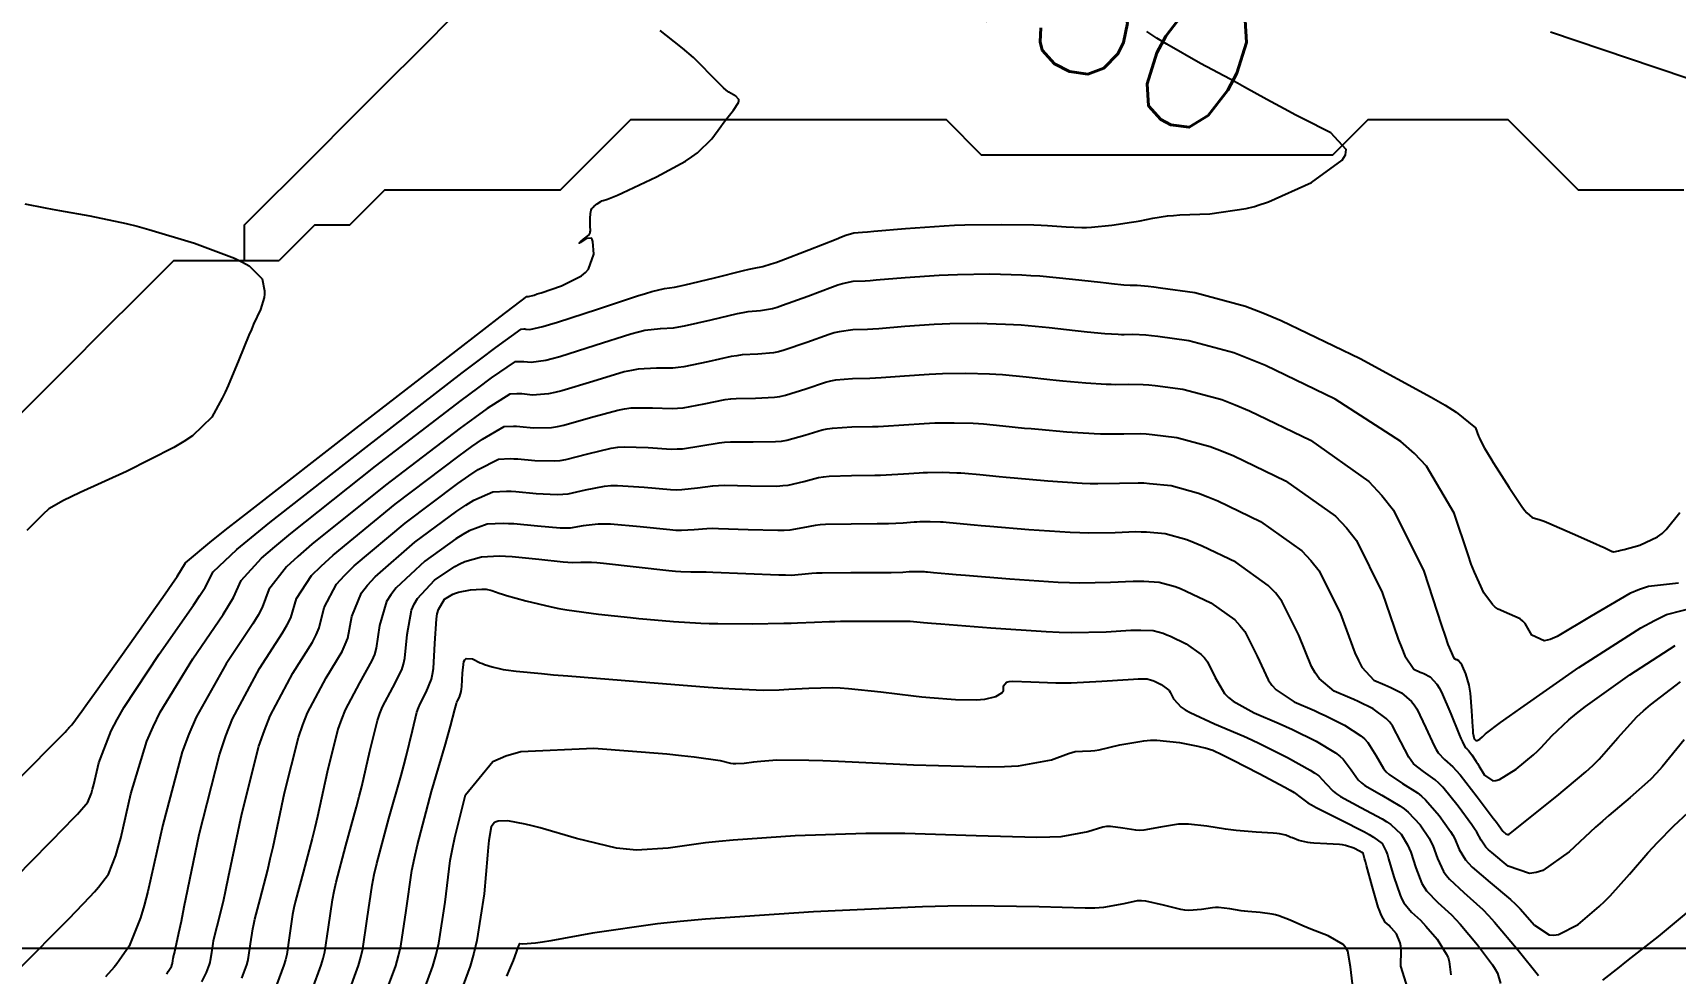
# Model space of a CAD drawing. Header units: metres. Extents: x 837117 to 838477, y 1189012 to 1191015.
# Drawn here: x 837799 to 837845.75, y 1189053.17 to 1189079.94 of the extents above; entities that cross this region are included whole.
import ezdxf

# ---------------------------------------------------------------- set-up
doc = ezdxf.new("R2010")
doc.units = ezdxf.units.M
doc.header["$LTSCALE"] = 0.3
for name, color, linetype in [('COTAS 10', 1, 'Continuous'), ('COTAS INT', 252, 'Continuous'), ('MARCO IMP', 130, 'Continuous')]:
    doc.layers.add(name, color=color, linetype=linetype)
doc.layers.add('DRENAJE', color=5, linetype='Continuous', lineweight=25)
doc.styles.get("Standard").update_dxf_attribs({"font": 'simplex.shx'})

msp = doc.modelspace()

# ---------------------------------------------------------------- linework, layer by layer
at = {"layer": 'COTAS 10'}
for points, elevation in [([(837798.022, 1189055.415), (837798.999, 1189056.4), (837799.926, 1189057.346), (837800.111, 1189057.539), (837800.265, 1189057.702), (837800.562, 1189058.043), (837800.666, 1189058.303), (837800.699, 1189058.416), (837800.734, 1189058.545), (837800.872, 1189059.159), (837801.227, 1189060.077), (837801.398, 1189060.398), (837801.601, 1189060.748), (837802.598, 1189062.256), (837803.567, 1189063.648), (837803.751, 1189063.926), (837803.9, 1189064.157), (837804.136, 1189064.604), (837804.802, 1189065.234), (837805.221, 1189065.58), (837805.743, 1189066.001), (837808.475, 1189068.144), (837811.221, 1189070.261), (837811.75, 1189070.665), (837812.18, 1189070.991), (837812.898, 1189071.512), (837812.977, 1189071.516), (837813.003, 1189071.515), (837813.03, 1189071.513), (837813.145, 1189071.502), (837813.518, 1189071.582), (837813.709, 1189071.637), (837813.937, 1189071.707), (837815.076, 1189072.08), (837816.21, 1189072.454), (837816.435, 1189072.524), (837816.622, 1189072.58), (837816.978, 1189072.662), (837817.261, 1189072.701), (837817.402, 1189072.731), (837817.57, 1189072.769), (837818.404, 1189072.971), (837819.23, 1189073.176), (837819.393, 1189073.215), (837819.529, 1189073.246), (837819.78, 1189073.293), (837820.021, 1189073.364), (837820.149, 1189073.411), (837820.304, 1189073.468), (837821.087, 1189073.771), (837821.866, 1189074.075), (837822.018, 1189074.133), (837822.143, 1189074.18), (837822.366, 1189074.254), (837822.619, 1189074.272), (837822.763, 1189074.284), (837822.94, 1189074.299), (837823.843, 1189074.376), (837824.939, 1189074.452), (837825.237, 1189074.466), (837825.533, 1189074.477), (837826.581, 1189074.491), (837827.491, 1189074.477), (837827.699, 1189074.471), (837827.888, 1189074.463), (837828.413, 1189074.424), (837828.857, 1189074.403), (837828.995, 1189074.406), (837829.14, 1189074.413), (837829.718, 1189074.47), (837830.273, 1189074.551), (837830.404, 1189074.573), (837830.525, 1189074.595), (837830.878, 1189074.671), (837831.303, 1189074.735), (837831.468, 1189074.749), (837831.655, 1189074.761), (837832.501, 1189074.791), (837833.543, 1189074.939), (837833.773, 1189075.004), (837833.837, 1189075.022), (837833.853, 1189075.026), (837834.172, 1189075.133), (837835.403, 1189075.685), (837836.272, 1189076.316), (837836.363, 1189076.473), (837836.389, 1189076.623), (837835.946, 1189077.099), (837835.14, 1189077.504), (837834.938, 1189077.609), (837834.745, 1189077.71), (837834.124, 1189078.049), (837833.493, 1189078.399), (837833.294, 1189078.508), (837833.084, 1189078.622), (837832.237, 1189079.074), (837831.28, 1189079.622), (837831.001, 1189079.796), (837830.715, 1189079.979)], 1650), ([(837804.945, 1189053.031), (837805.086, 1189053.413), (837805.115, 1189053.518), (837805.141, 1189053.624), (837805.199, 1189054.005), (837805.259, 1189054.432), (837805.286, 1189054.566), (837805.318, 1189054.708), (837805.47, 1189055.277), (837805.686, 1189056.117), (837805.758, 1189056.428), (837805.836, 1189056.774), (837806.16, 1189058.308), (837806.561, 1189059.879), (837806.686, 1189060.248), (837806.818, 1189060.588), (837807.346, 1189061.578), (837807.805, 1189062.335), (837807.893, 1189062.529), (837807.963, 1189062.715), (837808.077, 1189063.329), (837808.354, 1189063.999), (837808.528, 1189064.221), (837808.744, 1189064.458), (837809.874, 1189065.444), (837811.069, 1189066.326), (837811.325, 1189066.498), (837811.55, 1189066.638), (837812.092, 1189066.882), (837812.483, 1189066.898), (837812.613, 1189066.895), (837812.751, 1189066.887), (837813.326, 1189066.832), (837813.928, 1189066.8), (837814.084, 1189066.808), (837814.234, 1189066.822), (837814.734, 1189066.934), (837815.275, 1189067.042), (837815.451, 1189067.054), (837815.638, 1189067.058), (837816.406, 1189067.008), (837817.15, 1189066.944), (837817.322, 1189066.939), (837817.478, 1189066.94), (837817.919, 1189066.99), (837818.36, 1189067.052), (837818.517, 1189067.06), (837818.688, 1189067.065), (837819.431, 1189067.048), (837820.175, 1189067.042), (837820.347, 1189067.053), (837820.504, 1189067.069), (837820.949, 1189067.172), (837821.369, 1189067.282), (837821.511, 1189067.302), (837821.664, 1189067.319), (837822.306, 1189067.343), (837822.968, 1189067.348), (837823.133, 1189067.352), (837823.289, 1189067.358), (837823.787, 1189067.388), (837824.226, 1189067.418), (837824.346, 1189067.424), (837824.464, 1189067.428), (837824.884, 1189067.434), (837825.3, 1189067.423), (837825.416, 1189067.416), (837825.532, 1189067.408), (837825.955, 1189067.368), (837826.511, 1189067.311), (837826.711, 1189067.292), (837826.932, 1189067.273), (837827.893, 1189067.191), (837828.871, 1189067.127), (837829.101, 1189067.118), (837829.313, 1189067.112), (837829.934, 1189067.124), (837830.467, 1189067.135), (837830.624, 1189067.129), (837830.785, 1189067.119), (837831.401, 1189067.053), (837832.183, 1189066.84), (837832.449, 1189066.739), (837832.736, 1189066.619), (837833.951, 1189066.032), (837835.125, 1189065.2), (837835.385, 1189064.925), (837835.618, 1189064.63), (837836.226, 1189063.407), (837836.631, 1189062.296), (837836.736, 1189062.073), (837836.837, 1189061.887), (837837.177, 1189061.517), (837837.492, 1189061.383), (837837.577, 1189061.344), (837837.662, 1189061.304), (837837.963, 1189061.156), (837838.25, 1189060.911), (837838.326, 1189060.81), (837838.401, 1189060.695), (837838.657, 1189060.162), (837838.888, 1189059.644), (837838.946, 1189059.538), (837839.002, 1189059.448), (837839.182, 1189059.261), (837839.426, 1189059.05), (837839.521, 1189058.945), (837839.629, 1189058.819), (837840.118, 1189058.198), (837840.576, 1189057.59), (837840.664, 1189057.473), (837840.734, 1189057.378), (837840.849, 1189057.22), (837840.863, 1189057.2), (837840.871, 1189057.192), (837840.88, 1189057.184), (837840.928, 1189057.144), (837840.991, 1189057.122), (837841.01, 1189057.125), (837841.03, 1189057.132), (837841.107, 1189057.186), (837841.354, 1189057.391), (837841.48, 1189057.492), (837841.631, 1189057.613), (837842.387, 1189058.21), (837843.213, 1189058.904), (837843.409, 1189059.087), (837843.59, 1189059.265), (837844.124, 1189059.874), (837844.665, 1189060.471), (837844.851, 1189060.643), (837845.052, 1189060.817), (837845.908, 1189061.467)], 1660), ([(837809.955, 1189052.202), (837810.388, 1189053.377), (837810.479, 1189053.702), (837810.557, 1189054.027), (837810.735, 1189055.199), (837810.883, 1189056.379), (837810.942, 1189056.71), (837811.009, 1189057.041), (837811.317, 1189058.253), (837812.096, 1189059.199), (837812.46, 1189059.364), (837812.889, 1189059.487), (837814.972, 1189059.579), (837817.047, 1189059.414), (837817.469, 1189059.374), (837817.826, 1189059.337), (837818.569, 1189059.224), (837818.863, 1189059.154), (837818.938, 1189059.144), (837819.01, 1189059.139), (837819.245, 1189059.153), (837819.52, 1189059.193), (837819.617, 1189059.202), (837819.724, 1189059.212), (837820.182, 1189059.243), (837821.093, 1189059.24), (837821.484, 1189059.228), (837821.935, 1189059.21), (837824.065, 1189059.107), (837826.204, 1189059.045), (837826.66, 1189059.054), (837827.057, 1189059.074), (837828.001, 1189059.243), (837828.477, 1189059.429), (837828.578, 1189059.461), (837828.667, 1189059.485), (837828.879, 1189059.498), (837829.12, 1189059.5), (837829.227, 1189059.515), (837829.351, 1189059.537), (837829.942, 1189059.673), (837830.63, 1189059.793), (837830.815, 1189059.805), (837830.998, 1189059.808), (837831.637, 1189059.743), (837832.163, 1189059.633), (837832.274, 1189059.608), (837832.37, 1189059.585), (837832.591, 1189059.52), (837832.868, 1189059.388), (837832.999, 1189059.322), (837833.154, 1189059.244), (837833.909, 1189058.858), (837834.645, 1189058.468), (837834.788, 1189058.387), (837834.905, 1189058.318), (837835.106, 1189058.167), (837835.293, 1189058.028), (837835.401, 1189057.967), (837835.533, 1189057.895), (837836.212, 1189057.553), (837836.905, 1189057.199), (837837.046, 1189057.12), (837837.165, 1189057.049), (837837.41, 1189056.861), (837837.524, 1189056.634), (837837.559, 1189056.539), (837837.596, 1189056.429), (837837.745, 1189055.916), (837837.92, 1189055.392), (837837.973, 1189055.277), (837838.029, 1189055.174), (837838.247, 1189054.909), (837838.499, 1189054.679), (837838.576, 1189054.599), (837838.657, 1189054.512), (837838.973, 1189054.138), (837839.238, 1189053.726), (837839.286, 1189053.616), (837839.323, 1189053.507), (837839.364, 1189053.126)], 1670)]:
    msp.add_lwpolyline(points, dxfattribs=dict(at, elevation=elevation))
at = {"layer": 'COTAS INT'}
for points, elevation in [([(837797.868, 1189057.972), (837799.088, 1189059.202), (837799.324, 1189059.44), (837799.517, 1189059.634), (837799.848, 1189059.966), (837799.894, 1189060.011), (837799.92, 1189060.039), (837799.969, 1189060.094), (837800.02, 1189060.152), (837800.034, 1189060.168), (837800.049, 1189060.184), (837800.105, 1189060.242), (837800.394, 1189060.632), (837800.556, 1189060.857), (837800.753, 1189061.132), (837801.763, 1189062.551), (837802.761, 1189063.97), (837802.952, 1189064.246), (837803.105, 1189064.471), (837803.348, 1189064.859), (837804.091, 1189065.48), (837804.56, 1189065.852), (837805.143, 1189066.31), (837808.196, 1189068.684), (837811.251, 1189071.048), (837811.835, 1189071.499), (837812.306, 1189071.862), (837813.06, 1189072.438), (837813.075, 1189072.439), (837813.086, 1189072.439), (837813.109, 1189072.436), (837813.268, 1189072.481), (837813.359, 1189072.51), (837813.471, 1189072.546), (837814.046, 1189072.738), (837814.618, 1189073.023), (837814.728, 1189073.118), (837814.817, 1189073.22), (837814.966, 1189073.645), (837814.941, 1189074), (837814.921, 1189074.057), (837814.896, 1189074.096), (837814.757, 1189074.089), (837814.618, 1189073.993), (837814.593, 1189073.977), (837814.573, 1189073.964), (837814.547, 1189073.953), (837814.574, 1189073.981), (837814.587, 1189073.993), (837814.602, 1189074.006), (837814.678, 1189074.069), (837814.794, 1189074.162), (837814.838, 1189074.198), (837814.863, 1189074.254), (837814.867, 1189074.279), (837814.869, 1189074.309), (837814.868, 1189074.453), (837814.862, 1189074.61), (837814.862, 1189074.647), (837814.863, 1189074.682), (837814.871, 1189074.787), (837814.885, 1189074.864), (837814.889, 1189074.881), (837814.894, 1189074.897), (837814.913, 1189074.939), (837814.949, 1189074.98), (837814.964, 1189074.994), (837814.982, 1189075.01), (837815.065, 1189075.078), (837815.169, 1189075.146), (837815.2, 1189075.162), (837815.232, 1189075.175), (837815.353, 1189075.212), (837815.644, 1189075.325), (837815.783, 1189075.387), (837815.947, 1189075.462), (837816.748, 1189075.843), (837817.577, 1189076.293), (837817.759, 1189076.412), (837817.92, 1189076.528), (837818.327, 1189076.924), (837818.586, 1189077.279), (837818.654, 1189077.369), (837818.721, 1189077.456), (837818.946, 1189077.74), (837819.085, 1189077.961), (837819.098, 1189078.007), (837819.099, 1189078.047), (837819.01, 1189078.141), (837818.808, 1189078.26), (837818.739, 1189078.316), (837818.663, 1189078.382), (837818.339, 1189078.706), (837817.989, 1189079.067), (837817.896, 1189079.157), (837817.805, 1189079.241), (837817.491, 1189079.511), (837817.035, 1189079.868), (837816.855, 1189080.009)], 1648), ([(837848.17, 1189077.956), (837845.184, 1189078.961), (837842.202, 1189079.965)], 1652), ([(837798.766, 1189075.076), (837799.352, 1189074.964), (837799.545, 1189074.928), (837799.753, 1189074.891), (837800.617, 1189074.739), (837801.654, 1189074.519), (837801.971, 1189074.438), (837802.301, 1189074.349), (837803.599, 1189073.956), (837804.735, 1189073.528), (837804.963, 1189073.417), (837805.153, 1189073.308), (837805.524, 1189072.942), (837805.594, 1189072.597), (837805.593, 1189072.503), (837805.583, 1189072.409), (837805.476, 1189072.071), (837805.283, 1189071.647), (837805.219, 1189071.498), (837805.151, 1189071.335), (837804.866, 1189070.632), (837804.555, 1189069.9), (837804.471, 1189069.718), (837804.387, 1189069.546), (837804.09, 1189069.002), (837803.539, 1189068.472), (837803.296, 1189068.308), (837803.014, 1189068.137), (837801.665, 1189067.461), (837800.349, 1189066.858), (837800.088, 1189066.733), (837799.871, 1189066.627), (837799.457, 1189066.398), (837799.286, 1189066.236), (837799.221, 1189066.173), (837799.15, 1189066.101), (837798.829, 1189065.773)], 1646), ([(837798.529, 1189053.219), (837799.062, 1189053.754), (837799.223, 1189053.916), (837799.389, 1189054.083), (837800.035, 1189054.733), (837800.621, 1189055.345), (837800.749, 1189055.488), (837800.863, 1189055.619), (837801.151, 1189055.994), (837801.364, 1189056.527), (837801.431, 1189056.757), (837801.502, 1189057.022), (837801.784, 1189058.279), (837802.24, 1189059.775), (837802.42, 1189060.191), (837802.622, 1189060.607), (837803.548, 1189062.12), (837804.414, 1189063.386), (837804.58, 1189063.647), (837804.713, 1189063.869), (837804.924, 1189064.349), (837805.512, 1189064.987), (837805.883, 1189065.308), (837806.343, 1189065.693), (837808.755, 1189067.604), (837811.19, 1189069.474), (837811.665, 1189069.832), (837812.054, 1189070.121), (837812.737, 1189070.586), (837812.878, 1189070.592), (837812.925, 1189070.591), (837812.974, 1189070.588), (837813.182, 1189070.568), (837813.6, 1189070.625), (837813.784, 1189070.671), (837813.996, 1189070.73), (837815.007, 1189071.051), (837816.023, 1189071.371), (837816.238, 1189071.43), (837816.425, 1189071.476), (837816.864, 1189071.531), (837817.239, 1189071.55), (837817.386, 1189071.573), (837817.552, 1189071.603), (837818.307, 1189071.775), (837819.056, 1189071.951), (837819.218, 1189071.984), (837819.36, 1189072.009), (837819.71, 1189072.044), (837820.052, 1189072.1), (837820.189, 1189072.139), (837820.344, 1189072.188), (837821.06, 1189072.452), (837821.767, 1189072.717), (837821.917, 1189072.767), (837822.047, 1189072.808), (837822.354, 1189072.872), (837822.689, 1189072.888), (837822.837, 1189072.898), (837823.009, 1189072.911), (837823.832, 1189072.978), (837824.797, 1189073.045), (837825.059, 1189073.057), (837825.319, 1189073.067), (837826.242, 1189073.079), (837827.156, 1189073.054), (837827.411, 1189073.04), (837827.667, 1189073.023), (837828.597, 1189072.935), (837829.389, 1189072.844), (837829.558, 1189072.826), (837829.705, 1189072.81), (837830.055, 1189072.775), (837830.24, 1189072.763), (837830.284, 1189072.761), (837830.324, 1189072.76), (837830.441, 1189072.762), (837830.751, 1189072.734), (837830.912, 1189072.715), (837831.105, 1189072.689), (837832.077, 1189072.554), (837833.52, 1189072.163), (837834.01, 1189071.976), (837834.54, 1189071.755), (837836.783, 1189070.672), (837838.808, 1189069.576), (837839.201, 1189069.346), (837839.521, 1189069.148), (837840.071, 1189068.7), (837840.156, 1189068.466), (837840.182, 1189068.403), (837840.21, 1189068.341), (837840.322, 1189068.124), (837840.503, 1189067.823), (837840.574, 1189067.708), (837840.655, 1189067.579), (837841.025, 1189067), (837841.387, 1189066.462), (837841.464, 1189066.36), (837841.53, 1189066.278), (837841.681, 1189066.151), (837841.908, 1189066.083), (837842.021, 1189066.039), (837842.156, 1189065.984), (837842.827, 1189065.693), (837843.49, 1189065.396), (837843.62, 1189065.337), (837843.727, 1189065.289), (837843.92, 1189065.2), (837843.958, 1189065.182), (837843.968, 1189065.178), (837843.977, 1189065.174), (837844.007, 1189065.167), (837844.137, 1189065.194), (837844.209, 1189065.213), (837844.297, 1189065.237), (837844.744, 1189065.363), (837845.254, 1189065.6), (837845.381, 1189065.695), (837845.501, 1189065.801), (837845.885, 1189066.288)], 1652), ([(837845.845, 1189064.275), (837844.997, 1189064.183), (837844.734, 1189064.094), (837844.459, 1189063.979), (837843.365, 1189063.337), (837842.39, 1189062.755), (837842.191, 1189062.678), (837842.023, 1189062.638), (837841.67, 1189062.795), (837841.479, 1189063.127), (837841.413, 1189063.197), (837841.341, 1189063.258), (837841.033, 1189063.397), (837840.711, 1189063.537), (837840.63, 1189063.597), (837840.553, 1189063.668), (837840.304, 1189064.001), (837840.038, 1189064.589), (837839.949, 1189064.821), (837839.855, 1189065.082), (837839.459, 1189066.271), (837838.674, 1189067.61), (837838.334, 1189067.965), (837837.941, 1189068.313), (837836.075, 1189069.512), (837834.089, 1189070.471), (837833.62, 1189070.667), (837833.185, 1189070.832), (837831.908, 1189071.179), (837831.025, 1189071.297), (837830.84, 1189071.318), (837830.68, 1189071.335), (837830.315, 1189071.353), (837830.071, 1189071.348), (837829.988, 1189071.35), (837829.898, 1189071.354), (837829.514, 1189071.379), (837829.012, 1189071.425), (837828.846, 1189071.442), (837828.67, 1189071.461), (837827.936, 1189071.543), (837827.133, 1189071.619), (837826.912, 1189071.634), (837826.692, 1189071.646), (837825.902, 1189071.668), (837825.106, 1189071.657), (837824.881, 1189071.649), (837824.654, 1189071.638), (837823.82, 1189071.581), (837823.079, 1189071.522), (837822.911, 1189071.511), (837822.759, 1189071.503), (837822.342, 1189071.49), (837821.951, 1189071.436), (837821.815, 1189071.401), (837821.667, 1189071.358), (837821.032, 1189071.132), (837820.384, 1189070.908), (837820.228, 1189070.867), (837820.083, 1189070.836), (837819.64, 1189070.795), (837819.192, 1189070.773), (837819.043, 1189070.753), (837818.882, 1189070.726), (837818.21, 1189070.579), (837817.533, 1189070.437), (837817.37, 1189070.414), (837817.217, 1189070.398), (837816.749, 1189070.4), (837816.228, 1189070.371), (837816.041, 1189070.336), (837815.836, 1189070.289), (837814.939, 1189070.022), (837814.056, 1189069.753), (837813.859, 1189069.705), (837813.682, 1189069.669), (837813.218, 1189069.634), (837812.918, 1189069.663), (837812.847, 1189069.667), (837812.779, 1189069.669), (837812.576, 1189069.66), (837811.928, 1189069.25), (837811.58, 1189068.998), (837811.16, 1189068.687), (837809.035, 1189067.064), (837806.943, 1189065.384), (837806.544, 1189065.036), (837806.223, 1189064.74), (837805.712, 1189064.094), (837805.525, 1189063.58), (837805.408, 1189063.367), (837805.262, 1189063.123), (837804.498, 1189061.985), (837803.643, 1189060.467), (837803.441, 1189059.983), (837803.253, 1189059.472), (837802.697, 1189057.399), (837802.27, 1189055.499), (837802.163, 1189055.098), (837802.062, 1189054.75), (837801.739, 1189053.945), (837801.46, 1189053.535), (837801.387, 1189053.437), (837801.316, 1189053.345), (837801.071, 1189053.067)], 1654), ([(837802.811, 1189053.149), (837802.855, 1189053.217), (837802.941, 1189053.362), (837802.965, 1189053.427), (837802.97, 1189053.445), (837802.974, 1189053.463), (837802.984, 1189053.528), (837802.994, 1189053.6), (837802.999, 1189053.623), (837803.004, 1189053.647), (837803.03, 1189053.744), (837803.157, 1189054.326), (837803.226, 1189054.656), (837803.309, 1189055.059), (837803.733, 1189057.123), (837804.312, 1189059.393), (837804.493, 1189059.927), (837804.684, 1189060.418), (837805.447, 1189061.849), (837806.11, 1189062.86), (837806.236, 1189063.088), (837806.338, 1189063.292), (837806.501, 1189063.839), (837806.933, 1189064.493), (837807.205, 1189064.765), (837807.543, 1189065.075), (837809.314, 1189066.524), (837811.13, 1189067.9), (837811.495, 1189068.165), (837811.802, 1189068.379), (837812.414, 1189068.734), (837812.681, 1189068.745), (837812.769, 1189068.743), (837812.863, 1189068.738), (837813.254, 1189068.7), (837813.764, 1189068.713), (837813.934, 1189068.739), (837814.115, 1189068.776), (837814.871, 1189068.993), (837815.649, 1189069.207), (837815.845, 1189069.242), (837816.031, 1189069.267), (837816.635, 1189069.269), (837817.194, 1189069.247), (837817.354, 1189069.256), (837817.515, 1189069.272), (837818.113, 1189069.383), (837818.708, 1189069.502), (837818.867, 1189069.522), (837819.024, 1189069.537), (837819.571, 1189069.546), (837820.113, 1189069.571), (837820.268, 1189069.596), (837820.424, 1189069.629), (837821.004, 1189069.812), (837821.568, 1189069.999), (837821.714, 1189070.035), (837821.855, 1189070.063), (837822.33, 1189070.108), (837822.829, 1189070.118), (837822.985, 1189070.125), (837823.149, 1189070.134), (837823.809, 1189070.183), (837824.511, 1189070.232), (837824.702, 1189070.241), (837824.892, 1189070.248), (837825.563, 1189070.257), (837826.228, 1189070.238), (837826.413, 1189070.228), (837826.599, 1189070.216), (837827.276, 1189070.151), (837827.95, 1189070.078), (837828.135, 1189070.059), (837828.318, 1189070.041), (837828.974, 1189069.983), (837829.555, 1189069.945), (837829.692, 1189069.939), (837829.819, 1189069.936), (837830.188, 1189069.943), (837830.609, 1189069.935), (837830.768, 1189069.922), (837830.945, 1189069.904), (837831.739, 1189069.804), (837832.851, 1189069.502), (837833.229, 1189069.357), (837833.638, 1189069.187), (837835.367, 1189068.352), (837837.036, 1189067.168), (837837.406, 1189066.776), (837837.737, 1189066.358), (837838.602, 1189064.618), (837839.101, 1189063.07), (837839.201, 1189062.773), (837839.284, 1189062.532), (837839.448, 1189062.138), (837839.503, 1189062.114), (837839.518, 1189062.108), (837839.533, 1189062.101), (837839.585, 1189062.075), (837839.648, 1189062), (837839.669, 1189061.963), (837839.692, 1189061.918), (837839.787, 1189061.697), (837839.877, 1189061.372), (837839.896, 1189061.262), (837839.913, 1189061.144), (837839.953, 1189060.646), (837839.979, 1189060.186), (837839.988, 1189060.092), (837839.997, 1189060.013), (837840.032, 1189059.846), (837840.081, 1189059.802), (837840.097, 1189059.799), (837840.115, 1189059.8), (837840.192, 1189059.84), (837840.268, 1189059.904), (837840.286, 1189059.921), (837840.302, 1189059.937), (837840.349, 1189059.989), (837840.78, 1189060.308), (837841.038, 1189060.492), (837841.356, 1189060.717), (837843.008, 1189061.874), (837844.772, 1189063.008), (837845.16, 1189063.219), (837845.506, 1189063.384), (837846.394, 1189063.61)], 1656), ([(837803.807, 1189052.932), (837803.943, 1189053.196), (837804.025, 1189053.42), (837804.042, 1189053.482), (837804.057, 1189053.544), (837804.091, 1189053.767), (837804.127, 1189054.016), (837804.143, 1189054.095), (837804.161, 1189054.178), (837804.25, 1189054.511), (837804.421, 1189055.221), (837804.492, 1189055.542), (837804.572, 1189055.916), (837804.947, 1189057.715), (837805.436, 1189059.636), (837805.59, 1189060.087), (837805.751, 1189060.503), (837806.397, 1189061.714), (837806.957, 1189062.598), (837807.064, 1189062.808), (837807.151, 1189063.003), (837807.289, 1189063.584), (837807.644, 1189064.246), (837807.866, 1189064.493), (837808.143, 1189064.767), (837809.594, 1189065.984), (837811.099, 1189067.113), (837811.41, 1189067.331), (837811.676, 1189067.509), (837812.253, 1189067.808), (837812.582, 1189067.822), (837812.691, 1189067.819), (837812.807, 1189067.813), (837813.29, 1189067.766), (837813.846, 1189067.757), (837814.009, 1189067.774), (837814.174, 1189067.799), (837814.802, 1189067.963), (837815.462, 1189068.124), (837815.648, 1189068.148), (837815.835, 1189068.162), (837816.52, 1189068.139), (837817.172, 1189068.095), (837817.338, 1189068.098), (837817.497, 1189068.106), (837818.016, 1189068.186), (837818.534, 1189068.277), (837818.692, 1189068.291), (837818.856, 1189068.301), (837819.501, 1189068.297), (837820.144, 1189068.307), (837820.307, 1189068.324), (837820.464, 1189068.349), (837820.977, 1189068.492), (837821.469, 1189068.641), (837821.612, 1189068.669), (837821.76, 1189068.691), (837822.318, 1189068.725), (837822.898, 1189068.733), (837823.059, 1189068.739), (837823.219, 1189068.746), (837823.798, 1189068.786), (837824.369, 1189068.825), (837824.524, 1189068.832), (837824.678, 1189068.838), (837825.223, 1189068.845), (837825.764, 1189068.83), (837825.915, 1189068.822), (837826.066, 1189068.812), (837826.616, 1189068.76), (837827.231, 1189068.694), (837827.423, 1189068.676), (837827.625, 1189068.657), (837828.434, 1189068.587), (837829.213, 1189068.536), (837829.396, 1189068.528), (837829.566, 1189068.524), (837830.061, 1189068.533), (837830.538, 1189068.535), (837830.696, 1189068.525), (837830.865, 1189068.512), (837831.57, 1189068.428), (837832.517, 1189068.171), (837832.839, 1189068.048), (837833.187, 1189067.903), (837834.659, 1189067.192), (837836.08, 1189066.184), (837836.396, 1189065.85), (837836.678, 1189065.494), (837837.414, 1189064.012), (837837.866, 1189062.683), (837837.968, 1189062.423), (837838.061, 1189062.209), (837838.312, 1189061.828), (837838.497, 1189061.748), (837838.548, 1189061.726), (837838.597, 1189061.702), (837838.774, 1189061.615), (837838.971, 1189061.399), (837839.034, 1189061.295), (837839.1, 1189061.171), (837839.367, 1189060.561), (837839.607, 1189059.967), (837839.655, 1189059.852), (837839.695, 1189059.759), (837839.776, 1189059.603), (837839.824, 1189059.561), (837839.843, 1189059.539), (837839.865, 1189059.514), (837839.965, 1189059.386), (837840.091, 1189059.202), (837840.129, 1189059.142), (837840.168, 1189059.077), (837840.321, 1189058.807), (837840.558, 1189058.651), (837840.651, 1189058.659), (837840.755, 1189058.688), (837841.229, 1189058.978), (837841.718, 1189059.387), (837841.832, 1189059.492), (837841.937, 1189059.594), (837842.237, 1189059.931), (837842.722, 1189060.39), (837842.944, 1189060.567), (837843.204, 1189060.767), (837844.458, 1189061.671), (837845.753, 1189062.503)], 1658), ([(837846.011, 1189059.816), (837845.385, 1189059.049), (837845.217, 1189058.864), (837845.052, 1189058.692), (837844.474, 1189058.171), (837843.865, 1189057.666), (837843.68, 1189057.503), (837843.488, 1189057.331), (837842.737, 1189056.63), (837841.985, 1189056.101), (837841.792, 1189056.039), (837841.607, 1189056.013), (837840.996, 1189056.222), (837840.533, 1189056.606), (837840.442, 1189056.69), (837840.367, 1189056.766), (837840.228, 1189056.959), (837840.107, 1189057.189), (837840.043, 1189057.286), (837839.966, 1189057.399), (837839.577, 1189057.931), (837839.136, 1189058.465), (837839.026, 1189058.58), (837838.922, 1189058.68), (837838.588, 1189058.92), (837838.308, 1189059.138), (837838.237, 1189059.224), (837838.169, 1189059.321), (837837.947, 1189059.763), (837837.702, 1189060.22), (837837.619, 1189060.325), (837837.529, 1189060.422), (837837.152, 1189060.696), (837836.727, 1189060.906), (837836.607, 1189060.962), (837836.487, 1189061.017), (837836.042, 1189061.207), (837835.614, 1189061.564), (837835.503, 1189061.723), (837835.396, 1189061.909), (837835.038, 1189062.801), (837834.558, 1189063.766), (837834.375, 1189063.999), (837834.169, 1189064.215), (837833.244, 1189064.872), (837832.285, 1189065.335), (837832.058, 1189065.43), (837831.848, 1189065.51), (837831.232, 1189065.677), (837830.705, 1189065.727), (837830.552, 1189065.733), (837830.396, 1189065.735), (837829.807, 1189065.714), (837829.061, 1189065.7), (837828.805, 1189065.707), (837828.528, 1189065.718), (837827.353, 1189065.796), (837826.238, 1189065.889), (837826, 1189065.909), (837825.792, 1189065.928), (837825.295, 1189065.976), (837824.999, 1189066.005), (837824.917, 1189066.01), (837824.836, 1189066.015), (837824.544, 1189066.023), (837824.25, 1189066.019), (837824.167, 1189066.016), (837824.084, 1189066.012), (837823.776, 1189065.99), (837823.359, 1189065.97), (837823.206, 1189065.966), (837823.038, 1189065.963), (837822.294, 1189065.961), (837821.568, 1189065.947), (837821.41, 1189065.936), (837821.27, 1189065.923), (837820.922, 1189065.852), (837820.544, 1189065.789), (837820.387, 1189065.781), (837820.206, 1189065.778), (837819.361, 1189065.8), (837818.52, 1189065.828), (837818.342, 1189065.829), (837818.186, 1189065.827), (837817.823, 1189065.794), (837817.46, 1189065.774), (837817.306, 1189065.781), (837817.128, 1189065.792), (837816.291, 1189065.877), (837815.441, 1189065.953), (837815.254, 1189065.959), (837815.088, 1189065.959), (837814.666, 1189065.905), (837814.293, 1189065.846), (837814.159, 1189065.842), (837814.01, 1189065.844), (837813.363, 1189065.898), (837812.695, 1189065.962), (837812.535, 1189065.971), (837812.385, 1189065.975), (837811.931, 1189065.956), (837811.424, 1189065.767), (837811.24, 1189065.664), (837811.038, 1189065.539), (837810.154, 1189064.904), (837809.344, 1189064.149), (837809.189, 1189063.949), (837809.064, 1189063.753), (837808.865, 1189063.074), (837808.776, 1189062.426), (837808.721, 1189062.249), (837808.653, 1189062.073), (837808.296, 1189061.443), (837807.885, 1189060.673), (837807.783, 1189060.409), (837807.685, 1189060.122), (837807.374, 1189058.901), (837807.099, 1189057.632), (837807.025, 1189057.314), (837806.951, 1189057.012), (837806.69, 1189056.044), (837806.475, 1189055.238), (837806.43, 1189055.038), (837806.392, 1189054.848), (837806.306, 1189054.244), (837806.224, 1189053.705), (837806.188, 1189053.555), (837806.146, 1189053.406), (837805.947, 1189052.865)], 1662), ([(837806.949, 1189052.699), (837807.207, 1189053.398), (837807.261, 1189053.592), (837807.307, 1189053.785), (837807.413, 1189054.483), (837807.524, 1189055.263), (837807.574, 1189055.509), (837807.632, 1189055.768), (837807.91, 1189056.811), (837808.216, 1189057.907), (837808.291, 1189058.201), (837808.363, 1189058.489), (837808.588, 1189059.494), (837808.81, 1189060.365), (837808.879, 1189060.57), (837808.953, 1189060.758), (837809.246, 1189061.307), (837809.5, 1189061.81), (837809.549, 1189061.97), (837809.589, 1189062.138), (837809.653, 1189062.819), (837809.775, 1189063.506), (837809.85, 1189063.677), (837809.944, 1189063.841), (837810.433, 1189064.364), (837811.008, 1189064.752), (837811.155, 1189064.831), (837811.298, 1189064.897), (837811.769, 1189065.03), (837812.286, 1189065.051), (837812.457, 1189065.046), (837812.639, 1189065.037), (837813.399, 1189064.964), (837814.092, 1189064.888), (837814.233, 1189064.876), (837814.352, 1189064.869), (837814.598, 1189064.876), (837814.901, 1189064.877), (837815.057, 1189064.865), (837815.244, 1189064.849), (837816.177, 1189064.746), (837817.106, 1189064.641), (837817.29, 1189064.623), (837817.442, 1189064.609), (837817.726, 1189064.598), (837818.013, 1189064.602), (837818.166, 1189064.598), (837818.352, 1189064.592), (837819.292, 1189064.551), (837820.237, 1189064.513), (837820.426, 1189064.51), (837820.584, 1189064.509), (837820.894, 1189064.532), (837821.171, 1189064.564), (837821.308, 1189064.57), (837821.472, 1189064.575), (837822.283, 1189064.579), (837823.107, 1189064.578), (837823.28, 1189064.58), (837823.429, 1189064.581), (837823.765, 1189064.593), (837823.941, 1189064.605), (837824.037, 1189064.609), (837824.205, 1189064.611), (837824.372, 1189064.607), (837824.418, 1189064.604), (837824.465, 1189064.601), (837824.635, 1189064.585), (837825.073, 1189064.544), (837825.288, 1189064.526), (837825.545, 1189064.504), (837826.813, 1189064.4), (837828.186, 1189064.309), (837828.509, 1189064.296), (837828.808, 1189064.288), (837829.68, 1189064.305), (837830.325, 1189064.335), (837830.48, 1189064.336), (837830.625, 1189064.335), (837831.063, 1189064.302), (837831.514, 1189064.179), (837831.668, 1189064.121), (837831.834, 1189064.051), (837832.536, 1189063.713), (837833.213, 1189063.231), (837833.364, 1189063.073), (837833.498, 1189062.903), (837833.85, 1189062.196), (837834.162, 1189061.523), (837834.271, 1189061.374), (837834.391, 1189061.241), (837834.907, 1189060.897), (837835.481, 1189060.651), (837835.637, 1189060.58), (837835.792, 1189060.507), (837836.342, 1189060.237), (837836.808, 1189059.934), (837836.911, 1189059.841), (837837.002, 1189059.744), (837837.237, 1189059.364), (837837.45, 1189058.997), (837837.528, 1189058.909), (837837.614, 1189058.827), (837837.994, 1189058.578), (837838.417, 1189058.31), (837838.531, 1189058.215), (837838.643, 1189058.111), (837839.035, 1189057.664), (837839.355, 1189057.208), (837839.422, 1189057.1), (837839.479, 1189056.999), (837839.607, 1189056.698), (837839.783, 1189056.401), (837839.87, 1189056.302), (837839.974, 1189056.195), (837840.489, 1189055.751), (837841.062, 1189055.267), (837841.203, 1189055.136), (837841.336, 1189055.005), (837841.752, 1189054.542), (837842.164, 1189054.267), (837842.295, 1189054.256), (837842.434, 1189054.272), (837842.994, 1189054.563), (837843.588, 1189055.069), (837843.748, 1189055.222), (837843.905, 1189055.379), (837844.456, 1189055.991), (837844.976, 1189056.596), (837845.114, 1189056.749), (837845.25, 1189056.895), (837845.719, 1189057.371), (837846.124, 1189057.752)], 1664), ([(837807.951, 1189052.533), (837808.267, 1189053.391), (837808.333, 1189053.629), (837808.39, 1189053.866), (837808.52, 1189054.721), (837808.656, 1189055.679), (837808.717, 1189055.981), (837808.789, 1189056.299), (837809.13, 1189057.577), (837809.48, 1189058.803), (837809.557, 1189059.087), (837809.626, 1189059.347), (837809.802, 1189060.087), (837809.934, 1189060.608), (837809.976, 1189060.73), (837810.02, 1189060.843), (837810.195, 1189061.172), (837810.348, 1189061.547), (837810.377, 1189061.69), (837810.401, 1189061.849), (837810.441, 1189062.564), (837810.485, 1189063.259), (837810.512, 1189063.405), (837810.544, 1189063.532), (837810.713, 1189063.824), (837810.954, 1189063.962), (837811.033, 1189063.993), (837811.116, 1189064.019), (837811.457, 1189064.086), (837811.776, 1189064.111), (837811.846, 1189064.111), (837811.908, 1189064.108), (837812.061, 1189064.073), (837812.271, 1189063.994), (837812.368, 1189063.963), (837812.482, 1189063.928), (837813.033, 1189063.77), (837813.751, 1189063.601), (837813.971, 1189063.559), (837814.2, 1189063.52), (837815.1, 1189063.396), (837816.011, 1189063.298), (837816.247, 1189063.274), (837816.475, 1189063.251), (837817.236, 1189063.183), (837818.014, 1189063.138), (837818.252, 1189063.131), (837818.499, 1189063.125), (837819.476, 1189063.121), (837820.38, 1189063.134), (837820.583, 1189063.139), (837820.764, 1189063.144), (837821.246, 1189063.167), (837821.679, 1189063.187), (837821.829, 1189063.19), (837821.992, 1189063.193), (837822.692, 1189063.195), (837823.333, 1189063.193), (837823.563, 1189063.193), (837823.754, 1189063.195), (837823.798, 1189063.198), (837823.811, 1189063.199), (837823.823, 1189063.199), (837823.865, 1189063.2), (837823.908, 1189063.199), (837823.92, 1189063.198), (837823.931, 1189063.197), (837823.974, 1189063.193), (837824.353, 1189063.161), (837824.577, 1189063.143), (837824.851, 1189063.12), (837826.272, 1189063.004), (837827.844, 1189062.9), (837828.214, 1189062.885), (837828.555, 1189062.876), (837829.554, 1189062.895), (837830.254, 1189062.935), (837830.408, 1189062.94), (837830.545, 1189062.942), (837830.893, 1189062.926), (837831.18, 1189062.849), (837831.277, 1189062.811), (837831.383, 1189062.768), (837831.828, 1189062.553), (837832.258, 1189062.247), (837832.353, 1189062.147), (837832.439, 1189062.039), (837832.661, 1189061.59), (837832.927, 1189061.136), (837833.039, 1189061.024), (837833.168, 1189060.918), (837833.772, 1189060.586), (837834.476, 1189060.285), (837834.667, 1189060.198), (837834.857, 1189060.109), (837835.531, 1189059.777), (837836.087, 1189059.445), (837836.203, 1189059.356), (837836.303, 1189059.269), (837836.526, 1189058.965), (837836.731, 1189058.674), (837836.819, 1189058.595), (837836.92, 1189058.516), (837837.4, 1189058.237), (837837.913, 1189057.94), (837838.036, 1189057.85), (837838.15, 1189057.757), (837838.494, 1189057.396), (837838.745, 1189057.017), (837838.801, 1189056.913), (837838.852, 1189056.809), (837838.987, 1189056.437), (837839.162, 1189056.065), (837839.238, 1189055.96), (837839.326, 1189055.855), (837839.741, 1189055.47), (837840.278, 1189054.983), (837840.443, 1189054.813), (837840.613, 1189054.627), (837841.286, 1189053.831), (837841.862, 1189053.103)], 1666), ([(837808.953, 1189052.368), (837809.327, 1189053.384), (837809.406, 1189053.665), (837809.474, 1189053.946), (837809.628, 1189054.96), (837809.789, 1189056.095), (837809.861, 1189056.452), (837809.945, 1189056.829), (837810.349, 1189058.344), (837810.745, 1189059.698), (837810.824, 1189059.973), (837810.889, 1189060.205), (837811.015, 1189060.68), (837811.059, 1189060.851), (837811.073, 1189060.891), (837811.087, 1189060.928), (837811.145, 1189061.036), (837811.195, 1189061.193), (837811.205, 1189061.261), (837811.213, 1189061.34), (837811.227, 1189061.712), (837811.272, 1189062.043), (837811.3, 1189062.096), (837811.335, 1189062.132), (837811.515, 1189062.121), (837811.737, 1189062.013), (837811.799, 1189061.987), (837811.859, 1189061.963), (837812.078, 1189061.891), (837812.314, 1189061.835), (837812.386, 1189061.821), (837812.462, 1189061.809), (837812.758, 1189061.768), (837813.48, 1189061.701), (837813.824, 1189061.672), (837814.23, 1189061.637), (837816.215, 1189061.474), (837818.22, 1189061.318), (837818.637, 1189061.288), (837818.995, 1189061.265), (837819.793, 1189061.23), (837820.241, 1189061.241), (837820.379, 1189061.248), (837820.522, 1189061.255), (837821.089, 1189061.292), (837821.77, 1189061.303), (837821.986, 1189061.293), (837822.214, 1189061.279), (837823.136, 1189061.182), (837824.07, 1189061.069), (837824.306, 1189061.045), (837824.532, 1189061.023), (837825.266, 1189060.968), (837825.849, 1189060.959), (837825.98, 1189060.965), (837826.098, 1189060.976), (837826.413, 1189061.049), (837826.586, 1189061.156), (837826.614, 1189061.189), (837826.633, 1189061.223), (837826.633, 1189061.358), (837826.718, 1189061.462), (837826.792, 1189061.477), (837826.887, 1189061.487), (837827.409, 1189061.471), (837828.122, 1189061.44), (837828.337, 1189061.44), (837828.56, 1189061.444), (837829.427, 1189061.486), (837830.183, 1189061.535), (837830.336, 1189061.544), (837830.465, 1189061.55), (837830.724, 1189061.551), (837830.846, 1189061.518), (837830.887, 1189061.502), (837830.932, 1189061.484), (837831.12, 1189061.393), (837831.302, 1189061.263), (837831.343, 1189061.221), (837831.379, 1189061.175), (837831.473, 1189060.985), (837831.692, 1189060.749), (837831.806, 1189060.674), (837831.944, 1189060.595), (837832.637, 1189060.276), (837833.47, 1189059.919), (837833.697, 1189059.816), (837833.922, 1189059.711), (837834.72, 1189059.318), (837835.366, 1189058.957), (837835.496, 1189058.872), (837835.604, 1189058.794), (837835.816, 1189058.566), (837836.012, 1189058.351), (837836.11, 1189058.281), (837836.227, 1189058.206), (837836.806, 1189057.895), (837837.409, 1189057.57), (837837.541, 1189057.485), (837837.658, 1189057.403), (837837.952, 1189057.129), (837838.134, 1189056.826), (837838.18, 1189056.726), (837838.224, 1189056.619), (837838.366, 1189056.176), (837838.541, 1189055.728), (837838.606, 1189055.618), (837838.677, 1189055.514), (837838.994, 1189055.19), (837839.389, 1189054.831), (837839.509, 1189054.706), (837839.635, 1189054.57), (837840.13, 1189053.984), (837840.55, 1189053.415), (837840.629, 1189053.288), (837840.691, 1189053.176), (837840.78, 1189052.882)], 1668), ([(837838.141, 1189052.738), (837837.947, 1189053.371), (837837.954, 1189053.839), (837837.943, 1189053.944), (837837.926, 1189054.038), (837837.816, 1189054.291), (837837.678, 1189054.455), (837837.643, 1189054.493), (837837.609, 1189054.528), (837837.499, 1189054.628), (837837.38, 1189054.834), (837837.341, 1189054.935), (837837.299, 1189055.056), (837837.125, 1189055.655), (837836.969, 1189056.24), (837836.938, 1189056.352), (837836.913, 1189056.443), (837836.869, 1189056.594), (837836.823, 1189056.622), (837836.797, 1189056.636), (837836.766, 1189056.652), (837836.604, 1189056.732), (837836.365, 1189056.81), (837836.285, 1189056.825), (837836.198, 1189056.837), (837835.832, 1189056.856), (837835.464, 1189056.872), (837835.375, 1189056.882), (837835.293, 1189056.894), (837835.042, 1189056.955), (837834.855, 1189057.024), (837834.813, 1189057.041), (837834.774, 1189057.056), (837834.67, 1189057.101), (837834.493, 1189057.137), (837834.409, 1189057.147), (837834.311, 1189057.156), (837833.828, 1189057.188), (837833.259, 1189057.233), (837833.105, 1189057.251), (837832.953, 1189057.27), (837832.419, 1189057.36), (837831.899, 1189057.419), (837831.756, 1189057.419), (837831.614, 1189057.412), (837831.103, 1189057.329), (837830.63, 1189057.246), (837830.511, 1189057.24), (837830.398, 1189057.241), (837830.031, 1189057.304), (837829.675, 1189057.353), (837829.568, 1189057.346), (837829.457, 1189057.33), (837829.029, 1189057.194), (837828.267, 1189057.058), (837827.947, 1189057.042), (837827.579, 1189057.034), (837825.854, 1189057.084), (837823.826, 1189057.151), (837823.267, 1189057.154), (837822.709, 1189057.15), (837820.704, 1189057.082), (837818.934, 1189056.961), (837818.524, 1189056.924), (837818.149, 1189056.886), (837817.088, 1189056.735), (837816.18, 1189056.679), (837815.903, 1189056.7), (837815.614, 1189056.737), (837814.479, 1189057.005), (837813.443, 1189057.309), (837813.217, 1189057.369), (837813.017, 1189057.418), (837812.518, 1189057.51), (837812.246, 1189057.498), (837812.19, 1189057.482), (837812.143, 1189057.461), (837812.041, 1189057.337), (837811.982, 1189056.949), (837811.962, 1189056.761), (837811.939, 1189056.537), (837811.842, 1189055.437), (837811.64, 1189054.107), (837811.551, 1189053.739), (837811.448, 1189053.37), (837810.957, 1189052.036)], 1672), ([(837836.568, 1189052.873), (837836.509, 1189053.356), (837836.437, 1189053.796), (837836.377, 1189053.897), (837836.3, 1189053.988), (837835.877, 1189054.24), (837835.384, 1189054.425), (837835.263, 1189054.473), (837835.149, 1189054.52), (837834.79, 1189054.68), (837834.467, 1189054.806), (837834.375, 1189054.832), (837834.281, 1189054.853), (837833.934, 1189054.898), (837833.585, 1189054.926), (837833.491, 1189054.936), (837833.398, 1189054.949), (837833.071, 1189055.004), (837832.752, 1189055.039), (837832.665, 1189055.04), (837832.578, 1189055.035), (837832.265, 1189054.984), (837831.91, 1189054.955), (837831.796, 1189054.965), (837831.675, 1189054.982), (837831.182, 1189055.109), (837830.682, 1189055.222), (837830.557, 1189055.231), (837830.438, 1189055.23), (837830.057, 1189055.145), (837829.478, 1189055.042), (837829.234, 1189055.029), (837828.954, 1189055.024), (837827.642, 1189055.062), (837825.716, 1189055.091), (837825.049, 1189055.08), (837824.325, 1189055.06), (837821.225, 1189054.92), (837818.144, 1189054.71), (837817.431, 1189054.645), (837816.779, 1189054.579), (837814.93, 1189054.316), (837813.742, 1189054.098), (837813.507, 1189054.059), (837813.312, 1189054.029), (837812.946, 1189054), (837812.862, 1189054.005), (837812.845, 1189053.997), (837812.831, 1189053.985), (837812.804, 1189053.909), (837812.67, 1189053.534), (837812.588, 1189053.334), (837812.486, 1189053.092)], 1674), ([(837843.695, 1189052.976), (837844.165, 1189053.348), (837844.329, 1189053.477), (837844.508, 1189053.617), (837845.277, 1189054.217), (837846.076, 1189054.882)], 1666)]:
    msp.add_lwpolyline(points, dxfattribs=dict(at, elevation=elevation))
at = {"layer": 'DRENAJE'}
for points in [[(837811.01, 1189080.463, 0), (837810.011, 1189079.463, 0), (837809.011, 1189078.463, 0), (837808.011, 1189077.464, 0), (837807.012, 1189076.464, 0), (837805.012, 1189074.465, 0), (837805.012, 1189073.465, 0)], [(837816.009, 1189077.464, 0), (837815.009, 1189076.464, 0), (837814.009, 1189075.464, 0), (837809.011, 1189075.464, 0), (837808.011, 1189074.465, 0), (837807.012, 1189074.465, 0), (837806.012, 1189073.465, 0)], [(837845.999, 1189075.464, 0), (837843, 1189075.464, 0), (837842, 1189076.464, 0), (837841, 1189077.464, 0), (837837.002, 1189077.464, 0), (837836.002, 1189076.464, 0), (837826.005, 1189076.464, 0), (837825.006, 1189077.464, 0), (837816.009, 1189077.464, 0)], [(837769.025, 1189054.471, 0), (837778.022, 1189054.471, 0), (837779.021, 1189055.471, 0), (837780.021, 1189056.471, 0), (837782.02, 1189058.47, 0), (837783.02, 1189059.47, 0), (837784.02, 1189060.469, 0), (837785.019, 1189061.469, 0), (837786.019, 1189062.469, 0), (837787.019, 1189063.468, 0), (837793.017, 1189063.468, 0), (837794.016, 1189064.468, 0), (837795.016, 1189065.468, 0), (837796.016, 1189066.467, 0), (837797.015, 1189067.467, 0), (837798.015, 1189068.467, 0), (837799.015, 1189069.466, 0), (837800.014, 1189070.466, 0), (837801.014, 1189071.466, 0), (837802.013, 1189072.465, 0), (837803.013, 1189073.465, 0), (837805.012, 1189073.465, 0), (837806.012, 1189073.465, 0)]]:
    msp.add_polyline3d(points, dxfattribs=at)
at = {"layer": 'MARCO IMP'}
msp.add_lwpolyline([(837116.514, 1189053.872), (837116.514, 1191013.872), (838476.514, 1191013.872), (838476.514, 1189053.872), (837116.514, 1189053.872)], dxfattribs=at)

# ---------------------------------------------------------------- texts
at = {"layer": 'COTAS 10', "insert": (837821.159, 1189082.701, 1650), "char_height": 3.8, "attachment_point": 7, "rotation": 332.2932}
msp.add_mtext('1650', dxfattribs=at)

doc.saveas('drawing.dxf')
